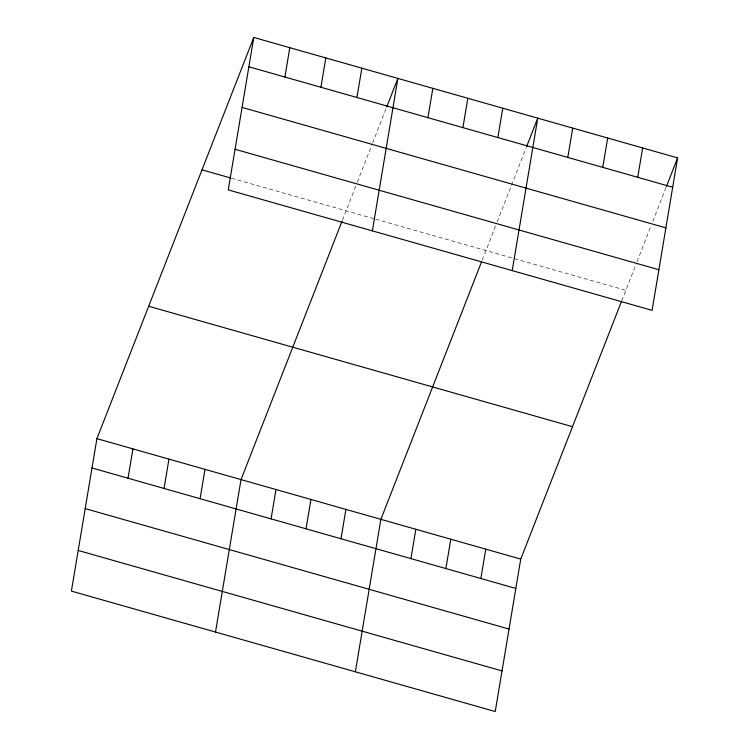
<?xml version="1.0" encoding="UTF-8"?>
<svg xmlns="http://www.w3.org/2000/svg" width="749" height="749" viewBox="0 0 749 749"><rect width="100%" height="100%" fill="white"/><g stroke="black" fill="none" stroke-linecap="round" stroke-linejoin="round"><path stroke-width="0.56" stroke-dasharray="3.75 2.81" d="M342.415 220.243L356.458 184.32M357.292 182.204L372.197 144.07M372.618 143.012L386.278 108.062M482.281 259.987L496.325 224.063M497.158 221.947L526.144 147.806M621.736 300.789L636.191 263.817M637.024 261.701L651.096 225.683M652.754 221.451L666.011 187.559M231.478 178.225L374.519 218.867M375.614 219.185L625.836 290.294"/><path stroke-width="1.12" d="M253.771 37.45L228.258 189.909L652.089 310.358L677.602 157.899L253.771 37.45L96.911 438.642L71.398 591.101L495.229 711.55L520.742 559.091L621.324 301.838M128.023 478.218L132.938 448.885M164.05 488.46L168.956 459.118M200.077 498.694L204.983 469.361M284.892 77.025L289.797 47.693M215.497 632.053L241.009 479.594L342.003 221.292M320.918 87.268L325.824 57.926M271.072 518.87L275.978 489.537M356.936 97.501L361.851 68.168M306.032 528.813L310.947 499.471M372.365 230.861L397.878 78.402L386.69 107.004M341.001 538.746L345.907 509.404M427.932 117.677L432.838 88.345M355.363 671.797L380.876 519.347L481.457 262.084M462.901 127.611L467.807 98.278M410.929 558.623L415.845 529.281M497.86 137.554L502.776 108.212M445.898 568.557L450.804 539.224M512.222 270.604L537.735 118.155L526.556 146.748M480.867 578.49L485.773 549.157M567.798 157.43L572.704 128.088M602.758 167.364L607.673 138.022M637.727 177.298L642.642 147.965M666.423 186.501L677.602 157.899M248.865 66.783L672.696 187.241M242.067 107.416L665.898 227.865M235.055 149.276L658.886 269.724M202.005 169.845L230.392 177.906M148.677 306.247L572.508 426.696M96.911 438.642L520.742 559.091M91.996 467.985L515.827 588.433M85.199 508.608L509.03 629.057M78.196 550.468L502.027 670.917"/></g></svg>
